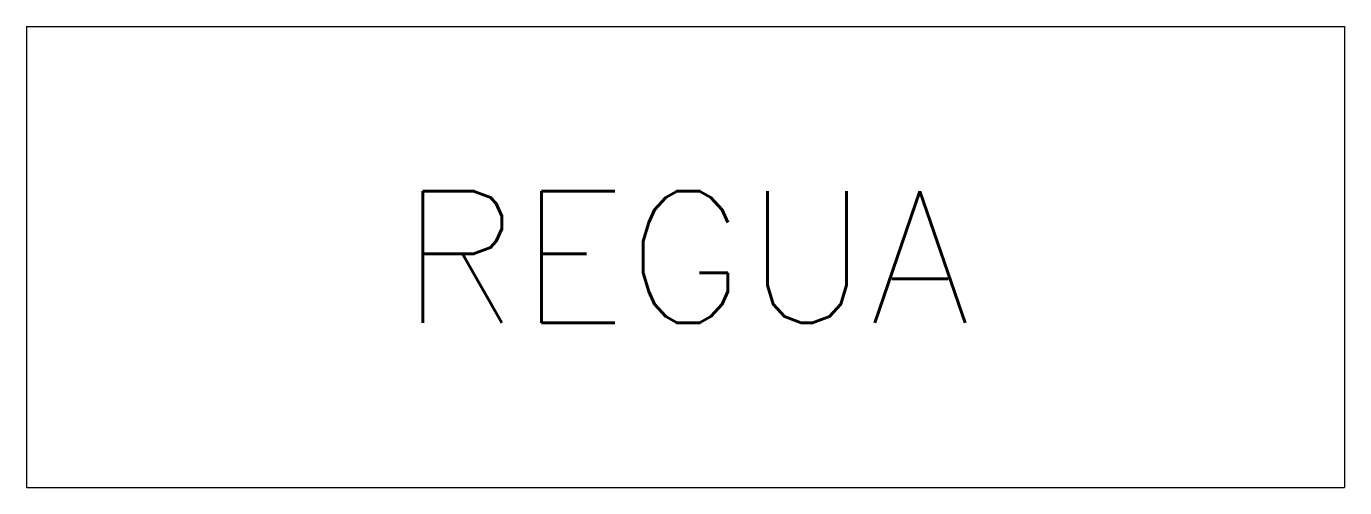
# Model space of a CAD drawing. Header units: millimetres. Extents: x 0 to 20, y -7 to 0.
import ezdxf
from ezdxf.enums import TextEntityAlignment as Align

# ---------------------------------------------------------------- set-up
doc = ezdxf.new("R2010")
doc.units = ezdxf.units.MM
doc.header["$MEASUREMENT"] = 0
doc.layers.get('0').update_dxf_attribs({"linetype": 'CONTINUOUS'})
doc.styles.add('romans', font='romans.shx', dxfattribs={"width": 0.9})

msp = doc.modelspace()

# ---------------------------------------------------------------- linework, layer by layer
at = {"color": 7}
msp.add_lwpolyline([(0, 0), (0, -7), (20, -7), (20, -7)], dxfattribs=at)
at = {"linetype": 'Continuous'}
msp.add_lwpolyline([(0, 0), (20, 0), (20, -7)], dxfattribs=at)

# ---------------------------------------------------------------- texts
at = {"color": 7, "linetype": 'Continuous', "style": 'romans'}
msp.add_attdef('REGUA', text='', height=2, dxfattribs=at).set_placement((10, -3.5), align=Align.MIDDLE_CENTER)

doc.saveas('drawing.dxf')
